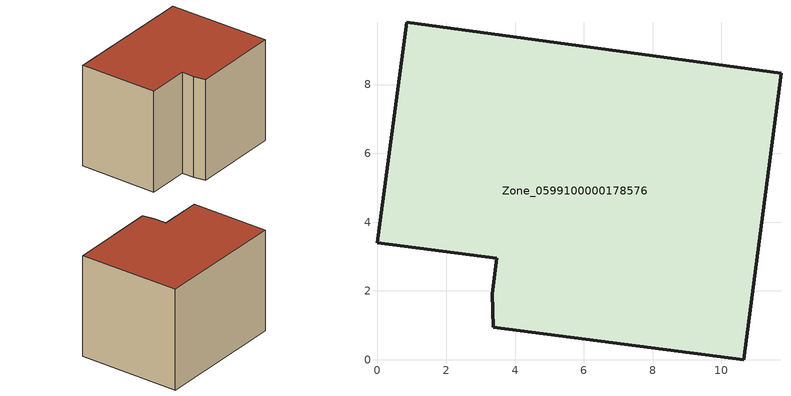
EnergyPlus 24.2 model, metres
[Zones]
Zone_0599100000178576
 floor ground (C_G): 0.85,9.81 11.73,8.32 10.64,0 3.37,0.95 3.33,1.92 3.46,2.95 0,3.4 z0
 wall outside (C_F): 11.73,8.32 0.85,9.81 0,3.4 3.46,2.95 3.33,1.92 3.37,0.95 10.64,0 11.73,8.32 z0:8.43
 roof outside (C_R): 3.37,0.95 10.64,0 11.73,8.32 0.85,9.81 0,3.4 3.46,2.95 3.33,1.92 z8.43
[BUILDING]
Pand.0599100000178576: North Axis=0; Terrain=City; Loads Convergence Tolerance Value=0.04; Temperature Convergence Tolerance Value=0.4; Solar Distribution=FullExterior; Maximum Number of Warmup Days=25; Minimum Number of Warmup Days=1
[Site:Location]
Rotterdam.The.Hague.AP_ZH_NLD Design_Conditions: Latitude=51.96; Longitude=4.45; Time Zone=1; Elevation=-4.5
[SITE:GROUNDTEMPERATURE:BUILDINGSURFACE]
18, 18, 18, 18, 18, 18, 18, 18, 18, 18, 18, 18
[MATERIAL] Thermal Absorptance=0.9; Solar Absorptance=0.7; Visible Absorptance=0.7
Name | Roughness | Thickness | Conductivity | Density | Specific Heat
G.TC.1946-1964 | MediumSmooth | 0.15 | 1 | 540 | 1210
F.TC.1946-1964 | Rough | 0.3 | 0.857143 | 1920 | 840
R.TC.1946-1964 | MediumRough | 0.2 | 0.235294 | 1500 | 1000
[CONSTRUCTION]
C_G: G.TC.1946-1964
C_F: F.TC.1946-1964
C_R: R.TC.1946-1964
[ZONE]
Zone_0599100000178576: Type=1; Multiplier=1; Ceiling Height=Autocalculate; Volume=Autocalculate; Floor Area=autocalculate; Part of Total Floor Area=Yes
[ZONEINFILTRATION:DESIGNFLOWRATE]
Infil_Zone_0599100000178576: Zone or ZoneList or Space or SpaceList=Zone_0599100000178576; Schedule=AlwaysOn; Design Flow Rate Calculation Method=Flow/Area; Flow Rate per Floor Area=0.003; Constant Term Coefficient=1; Temperature Term Coefficient=0; Velocity Term Coefficient=0; Velocity Squared Term Coefficient=0
[HVACTEMPLATE:ZONE:IDEALLOADSAIRSYSTEM]
Zone_0599100000178576: Maximum Heating Supply Air Temperature=50; Minimum Cooling Supply Air Temperature=13; Maximum Heating Supply Air Humidity Ratio=0.0156; Minimum Cooling Supply Air Humidity Ratio=0.0077; Heating Limit=NoLimit; Cooling Limit=NoLimit; Dehumidification Control Type=ConstantSensibleHeatRatio; Cooling Sensible Heat Ratio=0.7; Dehumidification Setpoint=60; Humidification Control Type=None; Humidification Setpoint=30; Outdoor Air Method=None; Outdoor Air Flow Rate per Person=0.00944; Outdoor Air Flow Rate per Zone Floor Area=0; Outdoor Air Flow Rate per Zone=0; Demand Controlled Ventilation Type=None; Outdoor Air Economizer Type=NoEconomizer; Heat Recovery Type=None; Sensible Heat Recovery Effectiveness=0.7; Latent Heat Recovery Effectiveness=0.65
[ZONECONTROL:THERMOSTAT]
ThermostatControl_Zone_0599100000178576: Zone or ZoneList=Zone_0599100000178576; Control Type Schedule=DualSetpointControlType; Control 1=Thermostat_Zone_0599100000178576; Temperature Difference Between Cutout And Setpoint=0
[THERMOSTATSETPOINT:DUALSETPOINT]
Thermostat_Zone_0599100000178576: Heating Setpoint Temperature Schedule=HeatingSetpoint_Zone_0599100000178576; Cooling Setpoint Temperature Schedule=CoolingSetpoint_Zone_0599100000178576
[SCHEDULE:COMPACT]
HeatingSetpoint_Zone_0599100000178576: Through: 12/31, For: AllDays, Until: 24:00, 21
CoolingSetpoint_Zone_0599100000178576: Through: 12/31, For: AllDays, Until: 24:00, 24
DualSetpointControlType: Through: 12/31, For: AllDays, Until: 24:00, 4
AlwaysOn: Through: 12/31, For: AllDays, Until: 24:00, 1
